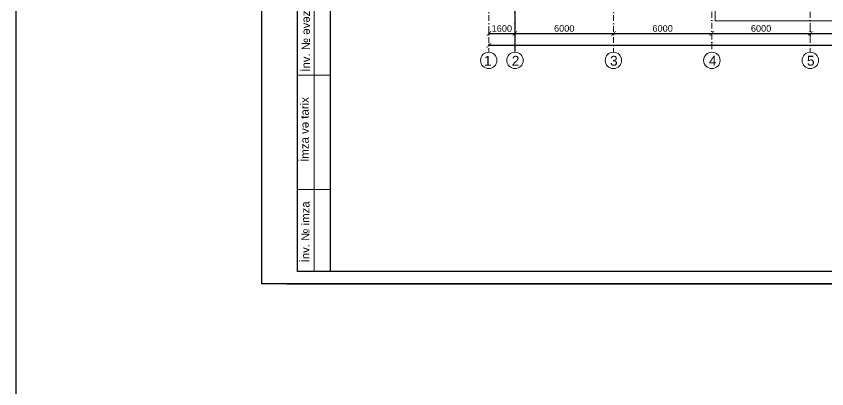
# Model space of a CAD drawing. Header units: millimetres. Extents: x 895788 to 1136524, y -21936 to 400945.
# Drawn here: x 895788 to 945195, y 121768 to 144507 of the extents above; entities that cross this region are included whole.
import ezdxf

# ---------------------------------------------------------------- set-up
doc = ezdxf.new("R2010")
doc.units = ezdxf.units.MM
doc.linetypes.add('Штрихпунктирная', pattern=[670.277762, 352.777767, -176.388884, 0, -141.111112])
for name, color, linetype, lineweight in [('0_Ном._пера__41', 7, 'Continuous', 60), ('Layer2_Pen_No__1', 7, 'Continuous', 15), ('невидимка_Ном._пера__148', 7, 'Continuous', 50), ('оси_Ном._пера__1', 7, 'Continuous', 15), ('перегородка_Ном._пера__7_Ном._пера__7', 7, 'Continuous', 60), ('размер2_Ном._пера__148', 7, 'Continuous', 50), ('размер_Ном._пера__1_Ном._пера__7', 7, 'Continuous', 60), ('размер_Ном._пера__241_Ном._пера__7', 7, 'Continuous', 60)]:
    doc.layers.add(name, color=color, linetype=linetype, lineweight=lineweight)
doc.styles.get("Standard").update_dxf_attribs({"font": 'arial.ttf', "height": 400})
doc.styles.add('СГЕНЕРИР_СТИЛЬ_1', font='arial.ttf')

# ---------------------------------------------------------------- blocks, each defined once
blk = doc.blocks.new('_ArchTick')
at = {"color": 0, "linetype": 'ByBlock', "const_width": 0.15}
blk.add_lwpolyline([(-0.5, -0.5), (0.5, 0.5)], dxfattribs=at)

msp = doc.modelspace()

# ---------------------------------------------------------------- linework, layer by layer
for p, q in [((926190.542, 147188.669), (926190.542, 142362.468)), ((924590.542, 143535.332), (924590.542, 143449.563)), ((924590.542, 143450.813), (926190.542, 143450.813)), ((926190.542, 143535.332), (926190.542, 143449.563)), ((926190.542, 143453.313), (932190.542, 143453.313)), ((932190.542, 143453.938), (932190.542, 143454.563)), ((932190.542, 143453.313), (938190.542, 143453.313)), ((932190.542, 143452.688), (932190.542, 143452.063)), ((938190.542, 143453.938), (938190.542, 143454.563)), ((938190.542, 143453.938), (938190.542, 143454.563)), ((938190.542, 143453.313), (944190.542, 143453.313)), ((944190.542, 143453.938), (944190.542, 143454.563)), ((944190.542, 143453.938), (944190.542, 143454.563)), ((944190.542, 143453.313), (950190.705, 143453.313)), ((924590.542, 142828.651), (924590.542, 142718.882)), ((969790.913, 142720.132), (924590.542, 142720.132))]:
    msp.add_line(p, q)
at = {"lineweight": 30}
for p, q in [((912943.307, 128933.813), (912943.307, 145900.041)), ((914939.334, 128933.813), (912943.307, 128933.813))]:
    msp.add_line(p, q, dxfattribs=at)
at = {"color": 4, "lineweight": 30}
msp.add_lwpolyline([(895787.88, 400945.385), (1136523.833, 400945.385), (1136523.833, -21935.758), (895787.88, -21935.758)], close=True, dxfattribs=at)
at = {"layer": '0_Ном._пера__41', "linetype": 'Continuous', "lineweight": 25}
msp.add_line((912283.293, 128165.922), (997128.047, 128165.922), dxfattribs=at)
at = {"layer": 'Layer2_Pen_No__1', "color": 7, "linetype": 'Continuous', "lineweight": 15}
for p, q in [((938390.366, 147629.736), (938390.366, 144229.736)), ((938390.366, 144229.736), (961990.542, 144229.736))]:
    msp.add_line(p, q, dxfattribs=at)
at = {"layer": 'невидимка_Ном._пера__148', "linetype": 'Continuous', "lineweight": 25}
for p, q in [((910763.928, 128165.922), (910763.928, 188163.284)), ((997128.047, 128165.922), (910763.928, 128165.922))]:
    msp.add_line(p, q, dxfattribs=at)
at = {"layer": 'оси_Ном._пера__1', "linetype": 'Штрихпунктирная'}
for p, q in [((938190.542, 186332.517), (938190.542, 142720.132)), ((944190.542, 186332.517), (944190.542, 142809.631)), ((924590.542, 147252.88), (924590.542, 142307.054)), ((926190.542, 147252.88), (926190.542, 142307.054)), ((932190.542, 147252.88), (932190.542, 142307.054)), ((944190.542, 143899.226), (944190.542, 142307.04)), ((938190.542, 142843.576), (938190.542, 142307.054))]:
    msp.add_line(p, q, dxfattribs=at)
at = {"layer": 'оси_Ном._пера__1', "linetype": 'Continuous'}
for centre in [(924590.542, 141807.054), (926190.542, 141807.054), (932190.542, 141807.054), (938190.542, 141807.054), (944190.542, 141807.054)]:
    msp.add_circle(centre, 500, dxfattribs=at)
at = {"layer": 'размер2_Ном._пера__148', "linetype": 'Continuous', "lineweight": 25}
for p, q in [((914939.334, 128933.813), (914939.334, 187431.075)), ((996427.923, 128933.813), (914939.334, 128933.813))]:
    msp.add_line(p, q, dxfattribs=at)
at = {"layer": 'размер_Ном._пера__241_Ном._пера__7', "linetype": 'Continuous', "lineweight": 20}
for p, q in [((913941.32, 128933.813), (913941.32, 145900.041)), ((914939.334, 140909.974), (912943.307, 140909.974)), ((914939.334, 133923.88), (912943.307, 133923.88))]:
    msp.add_line(p, q, dxfattribs=at)

# ---------------------------------------------------------------- block references
at = {"xscale": 270, "yscale": 270, "zscale": 270, "rotation": 180}
for p in [(924590.542, 143450.813), (926190.542, 143453.313), (932190.542, 143453.313), (938190.542, 143453.313), (944190.542, 143453.313), (924590.542, 142720.132)]:
    msp.add_blockref('_ArchTick', p, dxfattribs=at)
at = {"xscale": 270, "yscale": 270, "zscale": 270}
for p in [(926190.542, 143450.813), (932190.542, 143453.313), (938190.542, 143453.313), (944190.542, 143453.313)]:
    msp.add_blockref('_ArchTick', p, dxfattribs=at)

# ---------------------------------------------------------------- texts
at = {"char_height": 400, "attachment_point": 5}
for s, insert in [('1600', (925390.542, 143755.043)), ('6000', (929190.542, 143757.543)), ('6000', (935190.542, 143757.543)), ('6000', (941190.542, 143757.543))]:
    msp.add_mtext(s, dxfattribs=dict(at, insert=insert))
at = {"layer": 'перегородка_Ном._пера__7_Ном._пера__7', "lineweight": 50, "style": 'СГЕНЕРИР_СТИЛЬ_1'}
for s, p in [('1', (924294.264, 141485.5)), ('2', (925995.747, 141485.5)), ('3', (931985.106, 141485.5)), ('4', (938009.663, 141487.956)), ('5', (943985.515, 141487.956))]:
    msp.add_text(s, height=600, dxfattribs=at).set_placement(p)
at = {"layer": 'размер_Ном._пера__1_Ном._пера__7', "linetype": 'Continuous', "lineweight": 20, "char_height": 499.0067, "attachment_point": 7, "rotation": 90, "style": 'СГЕНЕРИР_СТИЛЬ_1'}
for s, insert in [('{İnv. № əvəzinə}', (913692.521, 141115.717)), ('{İmza və tarix}', (913626.117, 135616.926)), ('{İnv. № imza}', (913669.311, 129478.68))]:
    msp.add_mtext(s, dxfattribs=dict(at, insert=insert))

doc.saveas('drawing.dxf')
